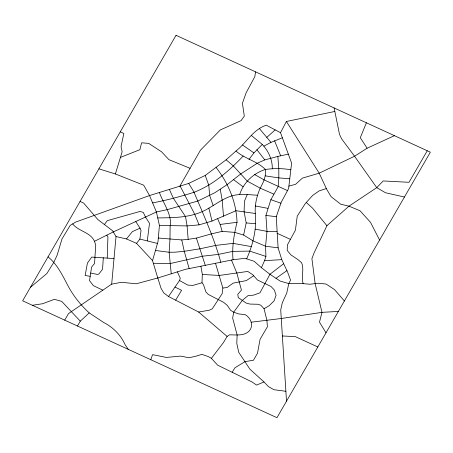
<?xml version="1.0" encoding="UTF-8"?>
<svg xmlns="http://www.w3.org/2000/svg" width="453" height="453" viewBox="0 0 453 453"><rect width="100%" height="100%" fill="white"/><g stroke="black" fill="none" stroke-linecap="round" stroke-linejoin="round"><path stroke-width="0.68" d="M170.124 225.843L169.988 239.207L169.139 252.264L171.228 273.805L157.774 277.978L136.24 283.788L121.483 282.287L111.681 284.139L68.482 313.606L64.705 320.146M171.228 273.805L185.396 269.331L233.018 259.756L245.062 258.295L246.664 258.861C252.933 244.637 256.874 229.11 255.288 213.476C254.682 204.779 256.743 196.098 260.198 188.148C263.386 182.383 266.262 176.217 265.373 169.445C257.055 161.025 244.813 158.85 235.962 151.03L226.121 159.796L205.237 175.424L188.703 183.431L149.53 195.549L75.793 222.027L70.164 225.407L62.021 238.856L57.14 255.169L53.794 262.344L46.886 273.51L30.447 287.321M107.225 258.034L107.933 236.902L106.749 235.181M285.888 391.284L273.901 389.71L268.374 386.528L263.997 381.964L256.562 385.078L252.14 382.021L217.638 365.169L211.398 358.317L223.482 342.525L227.123 336.426L229.535 334.818C236.715 334.852 246.409 336.46 250.628 328.98C253.21 323.725 250.062 317.349 245.215 314.688L238.493 313.895L233.703 312.179L230.713 310.379L227.27 305.413L223.64 302.355L208.25 294.416L205.905 291.913L203.459 284.586L202.004 282.763L202.31 274.224L200.9 266.234M103.312 257.717L102.576 269.167L98.986 273.918L97.582 274.461L90.679 273.063M98.89 168.844L115.385 173.963L143.697 185.198L149.53 195.549L156.415 211.987L159.416 225.413L158.012 241.608L152.531 260.594L157.774 277.978M111.681 284.139L116.019 236.557L112.576 230.741L97.882 219.586L83.658 203.097L80.056 201.443M286.511 401.171L280.724 309.886L282.355 302.644L286.755 293.097L288.776 283.584L290.554 280.113L287.621 272.128L281.777 259.654L278.108 247.848L276.273 216.732L281.217 202.31L288.612 188.527L291.613 163.103L280.509 132.712L266.262 125.181C252.95 129.643 246.506 142.746 235.962 151.03M215.503 263.289L222.853 288.04L222.157 293.646L212.281 308.804L209.354 310.197L198.641 312.032L168.522 296.505L163.748 292.915L160.985 288.187L157.814 277.961M147.287 240.917L149.507 223.312L145.475 217.044L143.318 212.44L140.107 211.438L107.293 220.639L104.394 224.535M116.019 236.557L126.483 238.935L136.517 243.346L139.886 239.082L141.03 230.492L140.045 228.187L135.764 221.534M255.6 71.868L254.796 76.733L246.166 92.695L242.429 103.239L244.303 116.138L241.064 120.628L220.356 129.926L200.447 150.192L179.807 186.251M278.108 247.848L265.571 246.228L253.085 240.888L243.612 235.045L246.194 222.921L244.099 211.693L244.45 201.172L247.242 194.524L257.451 195.26M216.149 167.531C228.357 183.188 236.443 202.321 237.032 222.304C233.997 234.535 231.885 247.123 233.018 259.756M344.388 300.99L334.439 289.507L326.12 284.071L318.368 283.244L310.045 284.224L301.517 283.521L288.776 283.584L280.192 281.103L269.937 274.286L261.409 267.678L264.558 260.645L265.905 256.415L265.571 246.228L266.987 231.364L265.905 215.407L270.866 199.677L278.199 186.613L278.833 177.899L278.788 168.42L277.848 156.41L288.289 154.156M115.385 173.963L122.14 151.783L121.047 146.602L123.839 133.493L120.26 131.851M168.522 296.505L179.496 280.52L180.266 278.238L177.378 271.862M150.781 359.705L152.553 354.642L166.393 357.428L180.6 356.103L188.929 357.734L195.441 356.341L201.947 354.365L208.244 356.551L211.398 358.317M366.398 122.791L360.294 137.701L367.106 148.216L394.421 135.674M157.706 217.927C172.735 217.706 188.188 217.825 202.202 211.63C214.699 206.058 225.413 195.073 239.654 194.592C243.488 182.565 253.42 173.233 265.373 169.445C273.855 168.323 282.389 168.205 290.832 169.818M427.247 150.758L409.025 182.299L383.215 180.951L376.754 187.65L348.98 206.16L326.913 225.702L314.071 252.887L311.907 258.669L315.146 283.623L321.981 312.344L319.495 322.151L326.001 332.819M326.341 188.573L319.172 190.883L312.632 195.464L305.18 203.703L297.253 216.121L295.413 230.192L287.496 244.745L287.179 250.43L290.781 254.779L297.831 259.546L301.539 262.627C304.495 269.275 300.945 276.709 303.159 283.657M280.509 132.712L286.392 121.472L334.835 111.461M77.48 326.018L80.289 321.154L89.241 312.915L103.454 322.338A48.233 41.687 7.4 0 1 125.045 344.591L128.295 349.371M175.651 300.163L181.591 290.311L175 287.066M232.174 372.27L234.96 367.751L244.937 361.681L253.454 360.22L257.491 353.232L260.084 339.269L267.4 326.794L266.908 320.271L264.031 308.697L260.764 305.203L257.978 304.269L249.914 304.071L246.132 303.057L238.255 297.598L237.802 294.291L241.443 290.084L236.817 273.017L231.477 260.067M249.02 159.377L253.94 152.899L262.293 144.428C268.442 151.081 272.496 159.603 272.298 168.805M126.483 238.935L132.378 231.613L140.045 228.187M243.21 156.036C229.127 170.798 213.386 184.779 194.139 192.27C180.458 196.528 166.642 200.317 152.536 202.887M282.327 137.791L270.99 142.367L266.8 137.384L275.164 129.875M72.673 223.901C78.494 231.46 90.3 231.981 94.501 241.285L113.278 231.93L156.415 211.987L167.27 209.631L197.757 201.07L214.762 192.768L227.196 184.603L240.537 174.088L257.463 163.12L264.79 159.909L277.848 156.41M283.669 263.691L269.937 274.286L259.982 292.797L253.391 295.186L248.187 295.515L242.287 300.373L233.703 312.179L232.661 318.125L237.14 334.931L236.783 343.317L238.72 352.326L249.937 369.206L263.997 381.964M275.99 278.335L286.913 270.645M253.674 275.758L246.319 280.594L233.125 283.142L227.089 287.508L222.853 288.04M367.106 148.216L354.546 156.24L319.212 173.176L302.406 178.125L295.611 184.286L288.895 186.126M264.031 308.697L269.195 305.713L274.105 300.832L276.07 295.231L274.354 290.045L271.013 286.477L257.429 279.977L252.729 274.694L247.763 271.438L219.252 275.458L202.304 274.444M263.884 146.155L270.99 142.367M159.416 225.413L187.078 225.917L199.065 224.875L212.01 221.058L236.007 210.719L255.288 213.476M120.498 157.372L139.881 149.694L141.613 142.791L148.731 143.397L161.596 151.823L168.941 159.671L190.079 168.306M202.004 282.763L193.097 285.362L187.91 285.147L179.496 280.52M158.301 238.029L181.749 239.937L188.171 239.343L196.387 238.097L211.438 233.873L222.14 231.375L234.784 232.378L243.612 235.045M32.373 305.282L42.695 303.72L54.377 299.331L61.699 301.364L80.289 321.154M217.683 218.844L220.13 224.445L237.032 222.304M251.245 322.196L281.268 318.499L321.981 312.344L338.351 311.438M264.558 260.645L281.777 259.654M239.654 194.592L247.242 194.524M153.261 263.278L170.243 263.555L202.468 256.217L218.431 254.416L232.712 251.375L249.711 251.104L265.905 256.415M276.908 231.613L266.987 231.364L255.26 229.144M282.378 335.984L295.26 336.607L317.819 346.975M289.773 178.782L278.833 177.899L265.265 175.866M114.014 258.578L91.727 257.077L87.406 263.119L85.136 275.532L90.192 276.268M246.194 222.921L255.549 223.725M265.905 215.407L276.273 216.732M155.43 250.475L169.139 252.264L175.243 252.174L184.258 251.302L200.079 248.776L215.571 245.435L233.063 243.369L251.347 246.591M255.254 205.945L267.842 208.34M404.438 197.032L385.492 192.746L376.754 187.65L354.546 156.24L341.534 138.726L339.484 134.23L334.121 107.956M139.886 239.082L157.48 243.442M246.664 258.861L254.127 261.273L261.409 267.678M270.866 199.677L280.922 203.204M287.508 190.611L264.173 179.926L254.484 174.445M273.844 194.122L260.198 188.148L247.276 181.126L233.403 165.996L226.121 159.796M277.026 233.233L290.237 239.286M102.797 290.152L93.392 285.656L89.53 280.617L91.585 267.089L94.541 263.544L95.719 245.152L94.501 241.285M242.531 145L253.94 152.899M233.618 179.682L243.057 186.772M251.358 135.464L262.293 144.428M198.641 312.032L227.123 336.426M306.296 202.468L312.553 208.142L326.913 225.702M48.041 256.862C57.695 264.66 62.837 276.205 68.573 286.874C73.952 296.653 81.002 305.401 89.241 312.915M136.517 243.346L152.531 260.594M259.546 128.765L266.8 137.384M256.874 149.7L264.79 159.909M286.392 121.472L319.212 173.176L326.585 189.099L331.086 196.67L340.752 204.224L348.98 206.16L360.016 210.747L370.514 222.327L379.597 240.039M188.703 183.431L194.139 192.27M180.186 186.132L194.733 214.252L199.065 224.875M169.416 189.518L173.42 198.34L185.532 216.642L187.078 225.917L188.171 239.343M159.428 192.553C163.318 203.573 171.602 213.584 170.402 225.854M194.06 192.293C203.686 215.317 214.212 238.074 220.775 262.225M274.569 140.736L280.673 155.809M205.237 175.424L208.816 185.328L209.648 195.475L213.148 205.549M196.387 238.097L205.283 265.35M189.167 268.601L184.258 251.302L181.749 239.937M220.13 224.445L222.14 231.375M208.833 208.103L212.01 221.058M220.277 189.371L222.168 200.209L223.499 216.251M176.036 35.3L22.65 300.815L276.964 417.7L430.35 152.185L176.036 35.3"/></g></svg>
